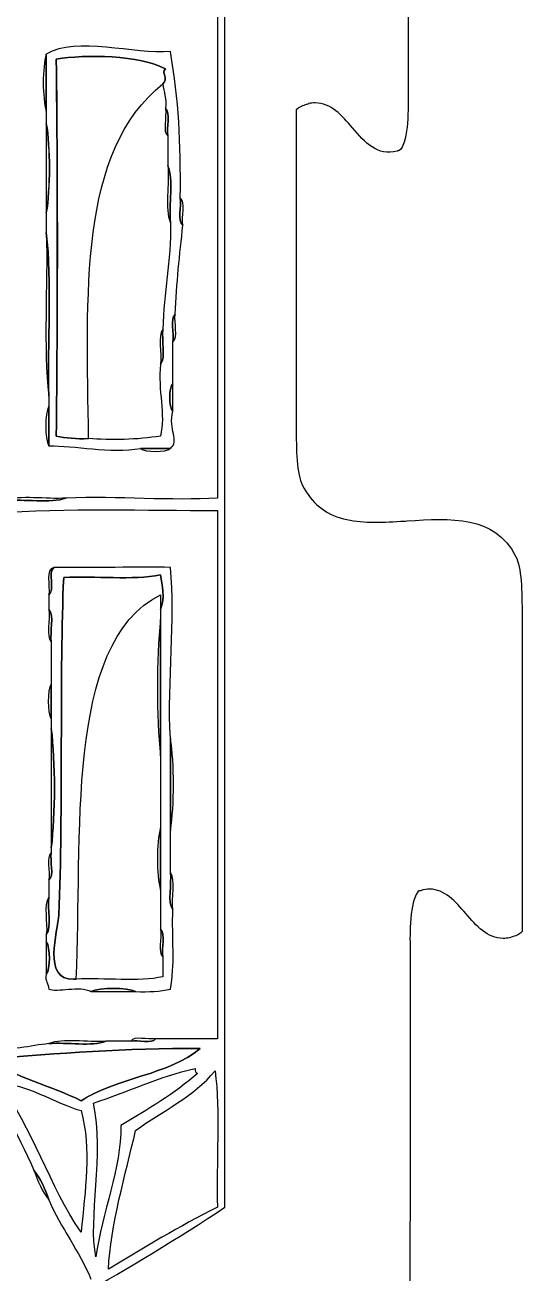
# Model space of a CAD drawing. Extents: x 6 to 958, y 3 to 221.
# Drawn here: x 175.3 to 209.4, y 59.7 to 145.3 of the extents above; entities that cross this region are included whole.
import ezdxf

# ---------------------------------------------------------------- set-up
doc = ezdxf.new("R2010")
doc.units = 0
doc.layers.get('0').update_dxf_attribs({"linetype": 'CONTINUOUS'})

msp = doc.modelspace()

# ---------------------------------------------------------------- linework, layer by layer
at = {"color": 5}
for points in [[(176.74425, 143.34375)], [(176.74425, 138.58125)], [(185.0805, 137.73075)], [(176.74425, 131.097)], [(185.24925, 131.77725)], [(186.1005, 131.60775)], [(185.42025, 123.612)], [(184.5705, 122.08125)], [(185.42025, 118.8495)], [(176.91525, 116.46825)], [(179.63625, 116.97825)], [(185.24925, 116.29875)], [(177.255, 108.13275)], [(176.91525, 105.24225)], [(177.0855, 97.75725)], [(177.0855, 97.07625)], [(185.24925, 96.39675)], [(184.5705, 95.2065)], [(177.0855, 88.57125)], [(184.5705, 86.0205)], [(176.91525, 85.50975)], [(185.42025, 84.66)], [(176.74425, 82.449)], [(184.74, 81.4275)], [(178.61625, 79.896)], [(179.8065, 79.047)], [(176.91525, 75.47325)], [(182.52825, 75.6435)], [(179.127, 71.56125)], [(175.8945, 66.7995)]]:
    msp.add_lwpolyline(points, close=True, dxfattribs=at)
at = {"color": 7}
for points in [[(177.426, 143.004)], [(176.74425, 138.58125)], [(176.91525, 86.7015)], [(177.5955, 84.31875)], [(187.2915, 75.13425)], [(179.97675, 71.39175)], [(188.48175, 64.24725)], [(179.127, 62.547)]]:
    msp.add_lwpolyline(points, close=True, dxfattribs=at)
for points in [[(194.7345, 139.9455), (194.7375, 139.93875)], [(193.88625, 139.51425), (193.88475, 117.9045), (193.8795, 117.90825), (193.878, 117.9075)], [(197.745, 138.273), (197.75025, 138.2775)], [(209.36775, 104.76525), (209.36775, 83.16)], [(201.69525, 69.18075), (201.69375, 69.18075), (201.666, 57.43425)]]:
    msp.add_lwpolyline(points, dxfattribs=at)
for points in [[(188.99325, 64.24725), (188.99325, 95.262), (188.99325, 126.27825), (188.99325, 157.293)], [(201.5595, 148.33125), (201.56175, 146.99775), (201.564, 145.61925), (201.56325, 144.2985)], [(188.48175, 147.08625), (188.48175, 135.68925), (188.48175, 124.29225), (188.48175, 112.896)], [(185.24925, 143.5125), (182.7855, 143.3175), (178.80525, 144.56325), (176.74425, 143.34225)], [(201.56325, 144.2985), (201.56175, 143.87025), (201.56175, 143.3955), (201.561, 142.9005)], [(176.74425, 143.34225), (176.74425, 142.03875), (176.74425, 140.73375), (176.74425, 139.43025)], [(177.426, 143.004), (179.4165, 143.31675), (183.1725, 143.30175), (184.91025, 142.323)], [(177.426, 117.1485), (177.5145, 125.535), (177.531, 133.94775), (177.426, 143.004)], [(185.931, 133.4775), (185.964, 137.37825), (185.8425, 140.1585), (185.24925, 143.5125)], [(184.91025, 142.323), (184.58925, 142.05825), (185.154, 141.66), (184.74, 141.303)], [(201.561, 142.9005), (201.56025, 142.25925), (201.5595, 141.59625), (201.55725, 140.9475)], [(184.74, 141.303), (184.78725, 140.727), (185.01, 140.32575), (184.91025, 139.602)], [(201.55725, 140.9475), (201.558, 140.7825), (201.561, 140.62125), (201.56325, 140.466)], [(201.56325, 140.466), (201.5685, 140.1465), (201.57375, 139.84425), (201.56025, 139.5255)], [(184.91025, 139.602), (185.2995, 139.311), (184.9725, 138.30375), (185.08125, 137.73075)], [(194.565, 139.87725), (194.36775, 139.82025), (194.07075, 139.734), (193.88625, 139.51425)], [(194.7375, 139.93875), (194.7075, 139.9185), (194.6445, 139.9005), (194.565, 139.87725)], [(195.17925, 139.99275), (195.0375, 139.99275), (194.88975, 139.977), (194.7345, 139.9455)], [(197.75025, 138.2775), (197.0175, 139.12125), (196.26375, 139.99275), (195.17925, 139.99275)], [(176.74425, 139.43025), (176.74425, 139.14825), (176.74425, 138.86475), (176.74425, 138.58125)], [(201.56025, 139.5255), (201.5265, 138.672), (201.4815, 137.916), (201.27825, 137.307)], [(176.74425, 138.58125), (177.02775, 136.935), (177.02775, 134.103), (176.74425, 132.45675)], [(200.8125, 136.69425), (199.45275, 136.29975), (198.58575, 137.304), (197.745, 138.273)], [(185.08125, 137.73075), (185.08125, 137.0505), (185.08125, 136.37025), (185.08125, 135.68925)], [(201.27825, 137.307), (201.0825, 136.72425), (200.94825, 136.7175), (200.8695, 136.713)], [(200.8695, 136.713), (200.844, 136.7115), (200.82675, 136.71075), (200.8125, 136.69425)], [(185.08125, 135.68925), (185.47575, 134.72325), (185.139, 133.026), (185.25, 131.7765)], [(186.10125, 131.60625), (185.71275, 131.89725), (186.039, 132.9045), (185.931, 133.4775)], [(176.74425, 132.45675), (176.74425, 132.00375), (176.74425, 131.55), (176.74425, 131.09625)], [(176.74425, 131.09625), (177.14175, 127.69425), (176.80275, 123.555), (176.91525, 119.8695)], [(185.25, 131.7765), (185.32275, 129.0975), (184.77975, 127.032), (184.74075, 124.4625)], [(185.5905, 125.48175), (185.65575, 127.62825), (185.90475, 129.591), (186.10125, 131.60625)], [(185.42025, 123.6105), (185.52825, 124.1835), (185.20125, 125.19075), (185.5905, 125.48175)], [(184.74075, 124.4625), (184.63125, 123.7215), (184.962, 122.54025), (184.5705, 122.08125)], [(185.42025, 120.72), (185.42025, 121.68375), (185.42025, 122.6475), (185.42025, 123.6105)], [(184.5705, 122.08125), (184.377, 120.2565), (184.94625, 118.62825), (184.5705, 117.1485)], [(185.42025, 118.84875), (185.139, 119.0865), (185.139, 120.4815), (185.42025, 120.72)], [(176.91525, 119.8695), (176.91525, 119.643), (176.91525, 119.41575), (176.91525, 119.18925)], [(176.91525, 119.18925), (176.91525, 118.28175), (176.91525, 117.375), (176.91525, 116.4675)], [(185.24925, 116.29725), (185.913, 116.82825), (185.088, 117.5745), (185.42025, 118.84875)], [(193.878, 117.9075), (193.878, 116.11125), (193.911, 114.558), (194.3175, 113.757)], [(176.91525, 116.4675), (178.6665, 116.52225), (181.0755, 115.92075), (183.20925, 116.29725)], [(179.63625, 116.97825), (178.791, 116.9265), (178.07625, 117.00525), (177.426, 117.1485)], [(184.5705, 117.1485), (183.00825, 116.87175), (181.14, 116.86875), (179.63625, 116.97825)], [(183.20925, 116.29725), (183.88875, 116.29725), (184.5705, 116.29725), (185.24925, 116.29725)], [(188.48175, 112.896), (185.37375, 112.6845), (181.6695, 113.02725), (178.10625, 112.896)], [(194.3175, 113.757), (194.93175, 112.554), (195.8505, 111.80475), (197.127, 111.46875)], [(173.1735, 111.876), (178.191, 112.221), (183.53925, 112.02675), (188.48175, 112.04625)], [(178.10625, 112.896), (177.02775, 112.50075), (175.21575, 112.8375), (173.85375, 112.72575)], [(188.48175, 112.04625), (188.48175, 99.96825), (188.48175, 87.8925), (188.48175, 75.8145)], [(197.127, 111.46875), (198.29925, 111.159), (199.64475, 111.2085), (201.03525, 111.29625)], [(201.03525, 111.29625), (201.1875, 111.30525), (201.3405, 111.315), (201.49275, 111.32475)], [(201.49275, 111.32475), (204.4485, 111.513), (207.5025, 111.71025), (208.929, 108.912)], [(208.929, 108.912), (209.3355, 108.114), (209.36775, 106.56225), (209.36775, 104.76525)], [(177.255, 108.132), (176.82, 107.8305), (177.36825, 106.54575), (176.9145, 106.26225)], [(185.24925, 108.132), (183.19125, 108.19575), (179.8605, 108.08775), (177.255, 108.132)], [(185.24925, 96.39675), (185.02725, 100.4235), (185.6295, 104.517), (185.24925, 108.132)], [(177.5955, 84.31875), (177.9135, 91.3455), (177.6345, 100.992), (177.936, 107.45325)], [(177.936, 107.45325), (180.1065, 107.55), (182.67375, 107.24925), (184.56975, 107.6235)], [(184.56975, 107.6235), (184.65675, 106.90275), (184.92675, 106.07325), (184.56975, 105.24225)], [(176.9145, 106.26225), (176.9145, 105.921), (176.9145, 105.5805), (176.9145, 105.2415)], [(176.9145, 105.2415), (177.306, 104.83875), (176.97525, 103.71525), (177.08475, 103.02975)], [(184.56975, 105.24225), (184.56975, 105.01575), (184.56975, 104.7885), (184.56975, 104.56125)], [(184.56975, 104.56125), (184.56975, 101.44275), (184.56975, 98.32425), (184.56975, 95.2065)], [(177.08475, 103.02975), (177.08475, 102.066), (177.08475, 101.1015), (177.08475, 100.13775)], [(177.08475, 100.13775), (177.08475, 99.34425), (177.08475, 98.55), (177.08475, 97.75725)], [(177.08475, 97.75725), (177.08475, 97.53), (177.08475, 97.3035), (177.08475, 97.07625)], [(177.08475, 97.07625), (177.36825, 94.75125), (177.36825, 91.2375), (177.08475, 88.91175)], [(185.24925, 90.102), (185.24925, 92.2005), (185.24925, 94.29825), (185.24925, 96.39675)], [(184.56975, 95.2065), (184.56975, 93.56175), (184.56975, 91.917), (184.56975, 90.273)], [(184.56975, 90.273), (184.56975, 88.85475), (184.56975, 87.43725), (184.56975, 86.0205)], [(185.24925, 87.21075), (185.24925, 88.176), (185.24925, 89.139), (185.24925, 90.102)], [(177.08475, 88.5705), (176.9775, 87.99975), (177.30375, 86.9925), (176.91525, 86.7015)], [(177.08475, 88.91175), (177.08475, 88.7985), (177.08475, 88.6845), (177.08475, 88.5705)], [(176.91525, 86.7015), (176.91525, 86.304), (176.91525, 85.9065), (176.91525, 85.50975)], [(185.42025, 84.66), (185.028, 85.1745), (185.36025, 86.4135), (185.24925, 87.21075)], [(184.56975, 86.0205), (184.56975, 85.11375), (184.56975, 84.2055), (184.56975, 83.29875)], [(202.38375, 85.96125), (202.30425, 85.95675), (202.17, 85.9485), (201.97425, 85.36725)], [(202.44, 85.97925), (202.42725, 85.96275), (202.4085, 85.96125), (202.38375, 85.96125)], [(203.0295, 86.067), (202.84425, 86.067), (202.647, 86.03925), (202.44, 85.97925)], [(205.50825, 84.39975), (204.7965, 85.221), (204.06225, 86.067), (203.0295, 86.067)], [(176.91525, 85.50975), (176.80575, 84.714), (177.13725, 83.4735), (176.74425, 82.95825)], [(201.97425, 85.36725), (201.771, 84.75675), (201.726, 84), (201.69225, 83.148)], [(178.61625, 79.896), (176.43075, 79.824), (177.54375, 83.1645), (177.5955, 84.31875)], [(185.24925, 79.2165), (185.5845, 80.75325), (185.35275, 82.857), (185.42025, 84.66)], [(208.07475, 82.6875), (206.9925, 82.6875), (206.23875, 83.55675), (205.50825, 84.39975)], [(184.56975, 83.29875), (184.95825, 83.00775), (184.632, 82.0005), (184.74, 81.4275)], [(201.69225, 83.148), (201.67875, 82.83), (201.684, 82.52625), (201.68925, 82.20675)], [(209.36775, 83.16), (209.1825, 82.93875), (208.884, 82.8525), (208.686, 82.794)], [(176.74425, 82.95825), (176.74425, 82.788), (176.74425, 82.6185), (176.74425, 82.449)], [(176.74425, 82.449), (177.02625, 82.10025), (177.02625, 80.586), (176.74425, 80.23725)], [(201.68925, 82.20675), (201.6915, 82.05075), (201.6945, 81.8895), (201.69525, 81.72525)], [(208.515, 82.734), (208.362, 82.70325), (208.215, 82.6875), (208.07475, 82.6875)], [(208.686, 82.794), (208.60725, 82.77225), (208.545, 82.75425), (208.515, 82.734)], [(184.74, 81.4275), (184.74, 80.9745), (184.74, 80.52075), (184.74, 80.06625)], [(201.69525, 81.72525), (201.69375, 81.16875), (201.693, 80.598), (201.69225, 80.046)], [(176.74425, 80.23725), (176.62275, 79.71825), (176.919, 79.61625), (176.91525, 79.2165)], [(178.7865, 79.896), (178.7295, 79.896), (178.67325, 79.896), (178.61625, 79.896)], [(184.74, 80.06625), (183.084, 79.68), (180.7215, 80.0025), (178.7865, 79.896)], [(201.69225, 80.046), (201.6915, 79.452), (201.69075, 78.87975), (201.68925, 78.375)], [(176.91525, 79.2165), (177.45075, 78.97725), (179.04525, 79.48125), (179.8065, 79.04625)], [(179.8065, 79.04625), (180.435, 79.32825), (182.24025, 79.32825), (182.86875, 79.04625)], [(182.86875, 79.04625), (183.7575, 79.00725), (184.5675, 79.0485), (185.24925, 79.2165)], [(201.68925, 78.375), (201.6885, 77.07825), (201.69075, 75.72825), (201.69375, 74.424)], [(176.91525, 75.47325), (175.719, 75.34875), (174.135, 74.95575), (173.1735, 75.13425)], [(180.828, 75.6435), (179.862, 75.249), (178.16325, 75.58575), (176.91525, 75.47325)], [(182.52825, 75.6435), (181.962, 75.6435), (181.39425, 75.6435), (180.828, 75.6435)], [(184.23, 75.8145), (183.9945, 75.42675), (183.0465, 75.75075), (182.52825, 75.6435)], [(188.48175, 75.8145), (187.06425, 75.8145), (185.6475, 75.8145), (184.23, 75.8145)], [(172.83225, 74.4525), (177.56625, 74.766), (182.1735, 75.2055), (187.2915, 75.13425)], [(187.2915, 75.13425), (185.17275, 73.34175), (181.49325, 73.10775), (179.127, 71.56125)], [(171.813, 73.944), (173.4975, 71.88525), (174.6975, 69.3435), (175.89525, 66.7995)], [(179.127, 71.56125), (177.09075, 72.58725), (174.552, 73.1115), (172.83225, 74.4525)], [(179.97675, 71.39175), (182.3025, 72.1845), (184.42725, 73.17825), (186.951, 73.77375)], [(186.951, 73.77375), (186.92325, 73.57575), (186.98775, 73.47075), (187.12125, 73.434)], [(201.69375, 74.424), (201.696, 72.71025), (201.699, 70.94025), (201.69525, 69.18075)], [(173.514, 72.75225), (175.33725, 72.7605), (177.2685, 71.406), (179.127, 70.88175)], [(187.12125, 73.434), (185.54325, 72.06375), (183.71025, 70.94925), (181.84875, 69.861)], [(182.86875, 69.522), (184.69725, 70.86675), (186.89325, 71.84775), (188.3115, 73.60425)], [(188.3115, 73.60425), (188.709, 70.82475), (188.3685, 67.30875), (188.48175, 64.24725)], [(179.127, 62.547), (176.9625, 65.655), (175.7835, 69.75), (173.514, 72.75225)], [(180.14775, 60.846), (179.58375, 63.4095), (180.75675, 67.90425), (179.97675, 71.39175)], [(179.127, 70.88175), (179.85225, 68.22525), (179.4075, 65.42625), (179.127, 62.547)], [(181.84875, 69.861), (181.89825, 66.90075), (180.55275, 63.91275), (180.14775, 60.846)], [(180.9975, 59.99475), (181.15125, 62.96175), (182.1675, 66.537), (182.86875, 69.522)], [(175.89525, 66.7995), (176.331, 66.2145), (176.67075, 65.5335), (176.91525, 64.758)], [(168.921, 52.341), (175.6575, 56.292), (182.51175, 59.95575), (188.99325, 64.24725)], [(176.91525, 64.758), (177.753, 62.81625), (178.99275, 61.2795), (179.8065, 59.3145)], [(188.48175, 64.24725), (185.85075, 62.9685), (183.45, 61.455), (180.9975, 59.99475)]]:
    msp.add_open_spline(points, degree=3, dxfattribs=at)
at = {"color": 5}
for points in [[(176.74425, 143.34375), (176.46225, 142.434), (176.46225, 140.34225), (176.74425, 139.43175)], [(176.74425, 139.43175), (176.74425, 140.73525), (176.74425, 142.04025), (176.74425, 143.34375)], [(184.911, 142.323), (183.17325, 143.30175), (179.41725, 143.31675), (177.42675, 143.004)], [(177.42675, 143.004), (177.5325, 133.94775), (177.51525, 125.535), (177.42675, 117.1485)], [(184.74075, 141.303), (185.15475, 141.66075), (184.59, 142.059), (184.911, 142.323)], [(179.63625, 116.97825), (179.53425, 126.855), (178.8915, 136.647), (184.74075, 141.303)], [(184.9095, 139.602), (185.01675, 139.029), (184.68975, 138.02175), (185.0805, 137.73075)], [(185.0805, 137.73075), (184.97175, 138.303), (185.2995, 139.311), (184.9095, 139.602)], [(176.74425, 138.58125), (176.74425, 136.53975), (176.74425, 134.499), (176.74425, 132.45675)], [(176.74425, 132.45675), (177.0285, 134.10375), (177.0285, 136.93575), (176.74425, 138.58125)], [(185.0805, 135.69), (185.1915, 134.44125), (184.85475, 132.7425), (185.24925, 131.77725)], [(185.24925, 131.77725), (185.139, 133.02675), (185.47575, 134.724), (185.0805, 135.69)], [(185.93025, 133.479), (186.03825, 132.906), (185.712, 131.898), (186.1005, 131.60775)], [(186.1005, 131.60775), (185.9925, 132.18), (186.3195, 133.18725), (185.93025, 133.479)], [(176.74425, 131.097), (176.85825, 127.4115), (176.51925, 123.273), (176.91525, 119.87025)], [(176.91525, 119.87025), (176.80275, 123.55575), (177.14175, 127.69425), (176.74425, 131.097)], [(185.5905, 125.48325), (185.20125, 125.19225), (185.5275, 124.185), (185.42025, 123.612)], [(185.42025, 123.612), (185.81025, 123.9045), (185.4825, 124.91025), (185.5905, 125.48325)], [(184.74075, 124.4625), (184.3485, 124.00425), (184.67925, 122.82225), (184.5705, 122.08125)], [(184.5705, 122.08125), (184.962, 122.54025), (184.63125, 123.7215), (184.74075, 124.4625)], [(185.42025, 120.72075), (185.139, 120.48225), (185.139, 119.088), (185.42025, 118.8495)], [(185.42025, 118.8495), (185.42025, 119.47275), (185.42025, 120.0975), (185.42025, 120.72075)], [(176.91525, 119.19), (176.6325, 118.674), (176.6325, 116.985), (176.91525, 116.46825)], [(176.91525, 116.46825), (176.91525, 117.37575), (176.91525, 118.2825), (176.91525, 119.19)], [(177.42675, 117.1485), (178.07625, 117.00525), (178.791, 116.9265), (179.63625, 116.97825)], [(185.24925, 116.29875), (184.5705, 116.29875), (183.88875, 116.29875), (183.20925, 116.29875)], [(183.20925, 116.29875), (183.5025, 116.01675), (184.9575, 116.01675), (185.24925, 116.29875)], [(178.1055, 112.896), (176.74425, 112.78425), (174.933, 113.12175), (173.853, 112.72575)], [(173.853, 112.72575), (175.215, 112.8375), (177.027, 112.50075), (178.1055, 112.896)], [(177.255, 108.13275), (176.63925, 108.0135), (177.021, 106.89375), (176.9145, 106.263)], [(176.9145, 106.263), (177.369, 106.5465), (176.82075, 107.83125), (177.255, 108.13275)], [(177.93675, 107.4525), (177.63525, 100.99125), (177.91425, 91.34475), (177.59625, 84.318)], [(184.5705, 107.62275), (182.6745, 107.2485), (180.1065, 107.54925), (177.93675, 107.4525)], [(184.5705, 105.2415), (184.9275, 106.07175), (184.6575, 106.90125), (184.5705, 107.62275)], [(178.7865, 79.896), (179.262, 89.4915), (177.91875, 102.88575), (184.5705, 106.26225)], [(184.5705, 106.26225), (184.5705, 105.921), (184.5705, 105.5805), (184.5705, 105.2415)], [(176.91525, 105.24225), (177.02475, 104.55675), (176.69475, 103.43325), (177.0855, 103.0305)], [(177.0855, 103.0305), (176.976, 103.716), (177.30675, 104.8395), (176.91525, 105.24225)], [(184.5705, 104.56125), (184.28625, 101.838), (184.28625, 97.9275), (184.5705, 95.2065)], [(184.5705, 95.2065), (184.5705, 98.3235), (184.5705, 101.442), (184.5705, 104.56125)], [(177.0855, 100.13775), (176.80275, 99.73425), (176.80275, 98.1615), (177.0855, 97.75725)], [(177.0855, 97.75725), (177.0855, 98.55075), (177.0855, 99.345), (177.0855, 100.13775)], [(177.0855, 97.07625), (177.0855, 94.35525), (177.0855, 91.6335), (177.0855, 88.91175)], [(177.0855, 88.91175), (177.369, 91.2375), (177.369, 94.75125), (177.0855, 97.07625)], [(185.24925, 96.39675), (185.24925, 94.29825), (185.24925, 92.2005), (185.24925, 90.102)], [(185.24925, 90.102), (185.53275, 91.80525), (185.53275, 94.69425), (185.24925, 96.39675)], [(184.5705, 90.273), (184.28625, 89.24925), (184.28625, 87.0435), (184.5705, 86.0205)], [(184.5705, 86.0205), (184.5705, 87.438), (184.5705, 88.85475), (184.5705, 90.273)], [(177.0855, 88.57125), (176.69625, 88.28025), (177.02325, 87.273), (176.91525, 86.7015)], [(176.91525, 86.7015), (177.30375, 86.9925), (176.9775, 87.99975), (177.0855, 88.57125)], [(185.24925, 87.21075), (185.36025, 86.4135), (185.028, 85.1745), (185.42025, 84.66)], [(185.42025, 84.66), (185.31075, 85.4565), (185.643, 86.6955), (185.24925, 87.21075)], [(176.91525, 85.50975), (176.523, 84.996), (176.85525, 83.7555), (176.74425, 82.95825)], [(176.74425, 82.95825), (177.13725, 83.47275), (176.805, 84.714), (176.91525, 85.50975)], [(177.59625, 84.318), (177.54375, 83.1645), (176.43075, 79.824), (178.61625, 79.896)], [(184.56975, 83.29875), (184.67775, 82.72575), (184.35075, 81.71925), (184.74, 81.4275)], [(184.74, 81.4275), (184.632, 82.0005), (184.95825, 83.00775), (184.56975, 83.29875)], [(176.74425, 82.449), (176.74425, 81.71175), (176.74425, 80.9745), (176.74425, 80.23725)], [(176.74425, 80.23725), (177.027, 80.58525), (177.027, 82.0995), (176.74425, 82.449)], [(178.61625, 79.896), (178.67325, 79.896), (178.72875, 79.896), (178.7865, 79.896)], [(182.86875, 79.047), (182.24025, 79.329), (180.435, 79.329), (179.8065, 79.047)], [(179.8065, 79.047), (180.828, 79.047), (181.84875, 79.047), (182.86875, 79.047)], [(180.828, 75.6435), (179.5785, 75.53325), (177.88125, 75.87), (176.91525, 75.47325)], [(176.91525, 75.47325), (178.164, 75.58575), (179.86275, 75.249), (180.828, 75.6435)], [(184.23, 75.8145), (183.7125, 75.70725), (182.7645, 76.03275), (182.52825, 75.6435)], [(182.52825, 75.6435), (183.04575, 75.75075), (183.9945, 75.42675), (184.23, 75.8145)], [(187.2915, 75.13425), (182.17425, 75.20475), (177.567, 74.766), (172.833, 74.4525)], [(179.127, 71.56125), (181.4925, 73.1085), (185.17275, 73.34175), (187.2915, 75.13425)], [(172.833, 74.4525), (174.552, 73.11225), (177.09075, 72.58725), (179.127, 71.56125)], [(175.8945, 66.7995), (176.13975, 66.024), (176.47875, 65.34225), (176.9145, 64.758)], [(176.9145, 64.758), (176.67, 65.5335), (176.33025, 66.2145), (175.8945, 66.7995)]]:
    msp.add_open_spline(points, degree=3, dxfattribs=at)

doc.saveas('drawing.dxf')
